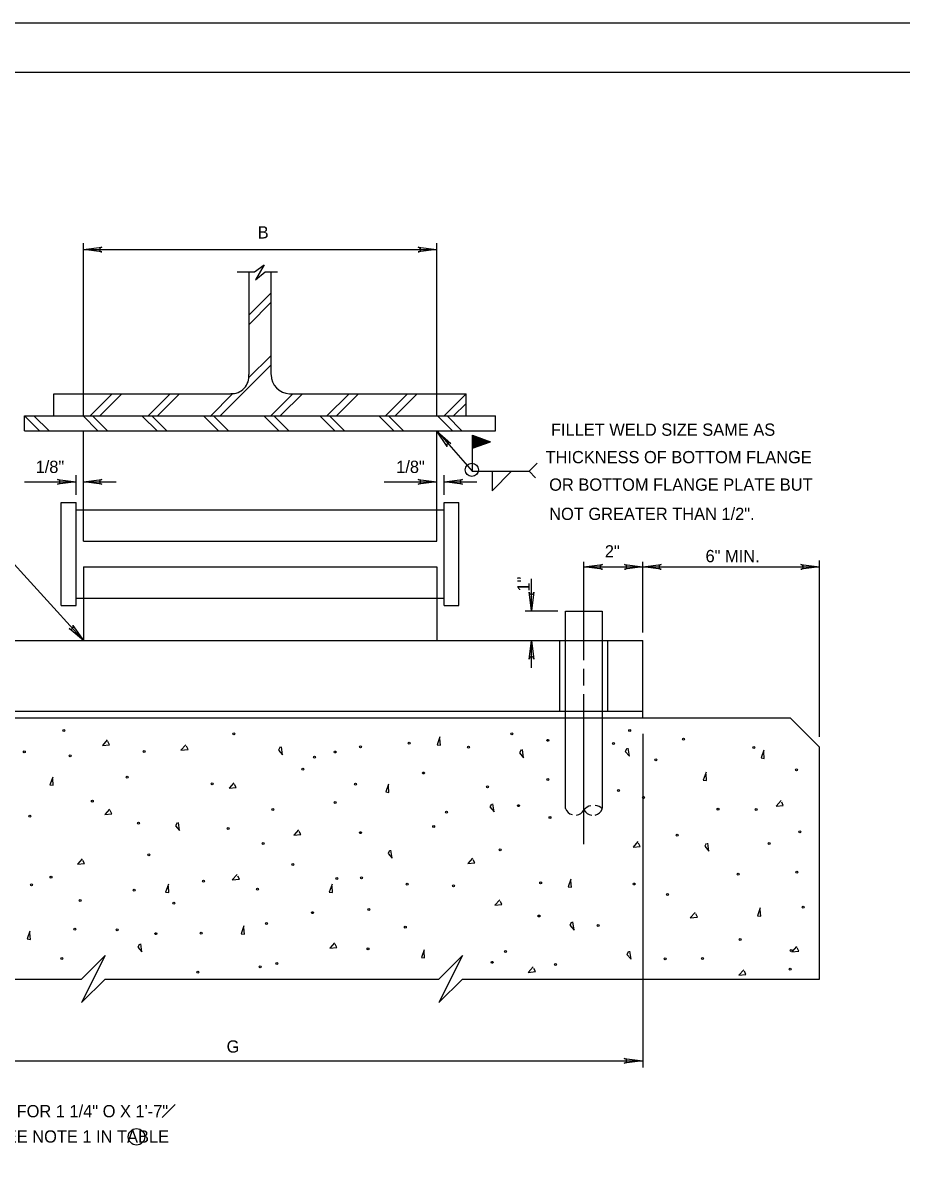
# Model space of a CAD drawing. Extents: x 0 to 34, y 0 to 22.
# Drawn here: x 14.77 to 23.72, y 10.24 to 22 of the extents above; entities that cross this region are included whole.
import ezdxf

# ---------------------------------------------------------------- set-up
doc = ezdxf.new("R2010")
doc.units = 0
for name, color, linetype in [('Level 1', 7, 'Continuous'), ('SH_Border', 7, 'Continuous'), ('SH_Cut_Line', 7, 'Continuous'), ('ST_Details', 7, 'Continuous'), ('ST_Text', 7, 'Continuous')]:
    doc.layers.add(name, color=color, linetype=linetype)

# ---------------------------------------------------------------- blocks, each defined once
blk = doc.blocks.new('ARR1')
at = {"layer": 'Level 1'}
for p, q in [((-1, 0.125), (0, 0)), ((0, 0), (-1, -0.125))]:
    blk.add_line(p, q, dxfattribs=at)
blk.add_arc((-1, 0), 0.125, 270, 90, dxfattribs=at)

msp = doc.modelspace()

# ---------------------------------------------------------------- linework, layer by layer
at = {"layer": 'SH_Border'}
msp.add_lwpolyline([(2, 21.5), (33.5, 21.5), (33.5, 0.5), (2, 0.5)], close=True, dxfattribs=at)
at = {"layer": 'SH_Cut_Line'}
msp.add_lwpolyline([(0, 0), (34, 0), (34, 22), (0, 22)], close=True, dxfattribs=at)
at = {"layer": 'ST_Details'}
for p, q in [((15.382, 17.997), (15.382, 19.759)), ((18.982, 17.997), (18.982, 19.759)), ((15.382, 19.692), (18.981, 19.692)), ((16.948, 19.467), (17.127, 19.467)), ((17.07, 18.418), (17.07, 19.467)), ((17.234, 19.467), (17.361, 19.467)), ((17.294, 18.418), (17.294, 19.467)), ((17.069, 19.025), (17.295, 19.251)), ((17.07, 18.929), (17.296, 19.155)), ((17.065, 18.385), (17.291, 18.611)), ((16.775, 17.997), (17.292, 18.514)), ((15.451, 17.998), (15.676, 18.223)), ((16.672, 17.992), (16.905, 18.225)), ((15.082, 17.997), (15.082, 18.222)), ((15.082, 18.222), (16.882, 18.222)), ((15.548, 17.997), (15.772, 18.221)), ((16.04, 17.996), (16.266, 18.222)), ((16.138, 17.997), (16.362, 18.221)), ((17.291, 17.998), (17.512, 18.219)), ((17.391, 18), (17.613, 18.222)), ((17.482, 18.222), (19.281, 18.222)), ((17.864, 17.997), (18.085, 18.219)), ((17.962, 17.998), (18.186, 18.222)), ((18.461, 17.998), (18.682, 18.219)), ((18.557, 17.997), (18.782, 18.222)), ((19.057, 17.999), (19.277, 18.219)), ((19.154, 17.998), (19.278, 18.122)), ((19.282, 17.997), (19.282, 18.222)), ((14.782, 17.997), (19.582, 17.997)), ((14.782, 17.847), (14.782, 17.997)), ((14.782, 17.997), (14.93, 17.849)), ((14.882, 17.994), (15.029, 17.848)), ((15.378, 17.997), (15.527, 17.848)), ((15.478, 17.995), (15.624, 17.849)), ((15.985, 17.993), (16.134, 17.844)), ((16.079, 17.997), (16.232, 17.844)), ((16.613, 17.993), (16.759, 17.847)), ((16.707, 17.997), (16.856, 17.848)), ((17.228, 17.993), (17.374, 17.847)), ((17.322, 17.997), (17.471, 17.848)), ((17.798, 17.993), (17.943, 17.847)), ((17.891, 17.997), (18.041, 17.847)), ((18.399, 17.993), (18.543, 17.848)), ((18.492, 17.997), (18.642, 17.847)), ((18.99, 17.997), (19.143, 17.844)), ((19.088, 17.998), (19.239, 17.847)), ((19.582, 17.847), (19.582, 17.997)), ((14.782, 17.847), (19.582, 17.847)), ((15.382, 16.722), (15.382, 17.846)), ((18.982, 16.722), (18.982, 17.846)), ((19.348, 17.433), (19.348, 17.802)), ((19.348, 17.802), (19.531, 17.735)), ((19.348, 17.798), (19.531, 17.735)), ((19.348, 17.795), (19.531, 17.735)), ((19.348, 17.791), (19.531, 17.735)), ((19.348, 17.788), (19.531, 17.735)), ((19.348, 17.784), (19.531, 17.735)), ((19.348, 17.781), (19.531, 17.735)), ((19.348, 17.777), (19.531, 17.735)), ((19.348, 17.774), (19.531, 17.735)), ((19.348, 17.771), (19.531, 17.735)), ((19.348, 17.768), (19.531, 17.735)), ((19.348, 17.764), (19.531, 17.735)), ((19.348, 17.761), (19.531, 17.735)), ((19.348, 17.758), (19.531, 17.735)), ((19.348, 17.755), (19.531, 17.735)), ((19.348, 17.751), (19.531, 17.735)), ((19.348, 17.748), (19.531, 17.735)), ((19.348, 17.745), (19.531, 17.735)), ((19.348, 17.742), (19.531, 17.735)), ((19.348, 17.738), (19.531, 17.735)), ((19.348, 17.668), (19.531, 17.735)), ((19.348, 17.672), (19.531, 17.735)), ((19.348, 17.676), (19.531, 17.735)), ((19.348, 17.679), (19.531, 17.735)), ((19.348, 17.683), (19.531, 17.735)), ((19.348, 17.686), (19.531, 17.735)), ((19.348, 17.69), (19.531, 17.735)), ((19.348, 17.693), (19.531, 17.735)), ((19.348, 17.696), (19.531, 17.735)), ((19.348, 17.7), (19.531, 17.735)), ((19.348, 17.703), (19.531, 17.735)), ((19.348, 17.706), (19.531, 17.735)), ((19.348, 17.709), (19.531, 17.735)), ((19.348, 17.713), (19.531, 17.735)), ((19.348, 17.716), (19.531, 17.735)), ((19.348, 17.719), (19.531, 17.735)), ((19.348, 17.722), (19.531, 17.735)), ((19.348, 17.726), (19.531, 17.735)), ((19.348, 17.729), (19.531, 17.735)), ((19.348, 17.732), (19.531, 17.735)), ((19.348, 17.735), (19.531, 17.735)), ((19.343, 17.433), (19.834, 17.433)), ((19.547, 17.235), (19.745, 17.434)), ((19.547, 17.433), (19.547, 17.235)), ((19.834, 17.433), (19.923, 17.433)), ((19.923, 17.433), (20.006, 17.517)), ((19.923, 17.435), (19.99, 17.368)), ((15.382, 15.709), (13.881, 17.358)), ((14.782, 17.326), (15.307, 17.326)), ((15.307, 17.192), (15.307, 17.392)), ((15.382, 17.326), (15.715, 17.326)), ((18.448, 17.326), (18.982, 17.326)), ((19.057, 17.192), (19.057, 17.392)), ((19.057, 17.326), (19.39, 17.326)), ((15.157, 16.066), (15.157, 17.115)), ((15.157, 17.115), (15.307, 17.115)), ((15.307, 16.066), (15.307, 17.115)), ((19.057, 16.066), (19.057, 17.115)), ((19.057, 17.115), (19.207, 17.115)), ((19.207, 16.066), (19.207, 17.115)), ((15.307, 17.039), (19.057, 17.039)), ((15.382, 16.722), (18.982, 16.722)), ((20.482, 15.508), (20.482, 16.511)), ((21.082, 15.792), (21.082, 16.511)), ((22.882, 14.726), (22.882, 16.525)), ((15.382, 16.459), (18.982, 16.459)), ((15.382, 16.459), (15.382, 15.709)), ((18.982, 16.459), (18.982, 15.709)), ((20.482, 16.459), (21.082, 16.459)), ((21.082, 16.459), (22.881, 16.459)), ((19.948, 16.014), (19.948, 16.339)), ((15.307, 16.141), (19.057, 16.141)), ((15.157, 16.066), (15.307, 16.066)), ((19.057, 16.066), (19.207, 16.066)), ((20.215, 16.009), (19.882, 16.009)), ((20.295, 15.709), (20.295, 16.009)), ((20.295, 16.009), (20.669, 16.009)), ((20.67, 15.709), (20.67, 16.009)), ((13.282, 15.709), (21.082, 15.709)), ((19.948, 15.431), (19.948, 15.707)), ((20.238, 14.993), (20.238, 15.713)), ((20.295, 13.997), (20.295, 15.709)), ((20.67, 13.997), (20.67, 15.709)), ((20.726, 14.989), (20.726, 15.709)), ((21.082, 14.922), (21.082, 15.709)), ((20.482, 15.251), (20.482, 15.419)), ((20.482, 13.634), (20.482, 15.162)), ((13.282, 14.989), (21.082, 14.989)), ((12.682, 14.922), (22.582, 14.922)), ((22.582, 14.922), (22.882, 14.621)), ((21.082, 14.759), (21.082, 11.359)), ((22.882, 12.259), (22.882, 14.622)), ((12.613, 12.259), (15.364, 12.259)), ((15.604, 12.259), (19.003, 12.259)), ((19.243, 12.259), (22.882, 12.259)), ((13.282, 11.426), (21.081, 11.426))]:
    msp.add_line(p, q, dxfattribs=at)
for points in [[(17.127, 19.467), (17.225, 19.537), (17.134, 19.384), (17.234, 19.467)], [(19.015, 14.726), (18.987, 14.646), (19.02, 14.642), (19.015, 14.707)], [(15.624, 14.696), (15.575, 14.639), (15.648, 14.646), (15.631, 14.679)], [(16.425, 14.647), (16.376, 14.591), (16.449, 14.598), (16.432, 14.631)], [(17.387, 14.624), (17.37, 14.593), (17.412, 14.544), (17.401, 14.626)], [(19.841, 14.595), (19.824, 14.565), (19.867, 14.515), (19.855, 14.597)], [(20.92, 14.609), (20.903, 14.579), (20.945, 14.53), (20.934, 14.612)], [(22.315, 14.592), (22.287, 14.513), (22.32, 14.508), (22.315, 14.574)], [(21.726, 14.367), (21.698, 14.287), (21.731, 14.283), (21.726, 14.348)], [(15.069, 14.318), (15.041, 14.239), (15.074, 14.234), (15.069, 14.299)], [(16.915, 14.259), (16.866, 14.203), (16.938, 14.21), (16.922, 14.243)], [(18.491, 14.246), (18.463, 14.167), (18.495, 14.162), (18.491, 14.228)], [(15.648, 13.992), (15.599, 13.936), (15.672, 13.943), (15.655, 13.976)], [(19.541, 14.043), (19.524, 14.013), (19.566, 13.963), (19.555, 14.045)], [(22.49, 14.078), (22.441, 14.021), (22.513, 14.028), (22.497, 14.061)], [(16.337, 13.851), (16.32, 13.821), (16.362, 13.772), (16.351, 13.854)], [(17.575, 13.78), (17.526, 13.724), (17.599, 13.731), (17.582, 13.764)], [(21.031, 13.66), (20.982, 13.604), (21.054, 13.611), (21.038, 13.644)], [(21.729, 13.642), (21.713, 13.612), (21.755, 13.563), (21.743, 13.645)], [(18.502, 13.571), (18.486, 13.54), (18.528, 13.491), (18.516, 13.573)], [(15.37, 13.485), (15.321, 13.429), (15.393, 13.436), (15.377, 13.469)], [(19.348, 13.492), (19.299, 13.436), (19.372, 13.443), (19.355, 13.476)], [(16.948, 13.326), (16.899, 13.269), (16.972, 13.276), (16.955, 13.309)], [(16.248, 13.226), (16.22, 13.146), (16.253, 13.142), (16.248, 13.207)], [(17.915, 13.226), (17.887, 13.146), (17.92, 13.142), (17.915, 13.207)], [(20.35, 13.279), (20.322, 13.2), (20.355, 13.195), (20.35, 13.261)], [(19.624, 13.068), (19.575, 13.011), (19.647, 13.018), (19.631, 13.051)], [(21.615, 12.939), (21.566, 12.883), (21.638, 12.89), (21.622, 12.923)], [(22.278, 12.985), (22.25, 12.905), (22.283, 12.901), (22.278, 12.966)], [(20.356, 12.839), (20.339, 12.808), (20.382, 12.759), (20.37, 12.841)], [(14.837, 12.747), (14.809, 12.668), (14.842, 12.663), (14.837, 12.729)], [(17.017, 12.802), (16.989, 12.722), (17.022, 12.718), (17.017, 12.783)], [(15.953, 12.615), (15.937, 12.585), (15.979, 12.536), (15.967, 12.618)], [(17.941, 12.63), (17.892, 12.574), (17.965, 12.581), (17.948, 12.614)], [(22.648, 12.592), (22.599, 12.536), (22.672, 12.543), (22.655, 12.576)], [(15.364, 12.259), (15.604, 12.499), (15.364, 12.019), (15.604, 12.259)], [(18.854, 12.559), (18.826, 12.479), (18.859, 12.475), (18.854, 12.54)], [(19.003, 12.259), (19.243, 12.499), (19.003, 12.019), (19.243, 12.259)], [(20.937, 12.541), (20.92, 12.511), (20.962, 12.461), (20.951, 12.543)], [(19.964, 12.384), (19.915, 12.328), (19.987, 12.335), (19.971, 12.368)], [(22.11, 12.355), (22.061, 12.299), (22.133, 12.306), (22.117, 12.339)]]:
    msp.add_lwpolyline(points, dxfattribs=at)
for centre, radius in [((19.34, 17.448), 0.0677), ((15.182, 14.792), 0.00994), ((16.915, 14.759), 0.00994), ((19.748, 14.759), 0.00994), ((20.115, 14.692), 0.00994), ((20.948, 14.792), 0.00994), ((21.495, 14.704), 0.00994), ((14.78, 14.575), 0.00994), ((16.002, 14.578), 0.00994), ((17.947, 14.573), 0.00994), ((18.205, 14.627), 0.00994), ((18.7, 14.664), 0.00994), ((19.306, 14.621), 0.00994), ((20.782, 14.659), 0.00994), ((22.213, 14.618), 0.00994), ((15.247, 14.535), 0.00994), ((17.738, 14.521), 0.00994), ((21.215, 14.492), 0.00994), ((17.618, 14.398), 0.00994), ((18.848, 14.359), 0.00994), ((22.648, 14.392), 0.00994), ((15.827, 14.318), 0.00994), ((16.694, 14.249), 0.00994), ((18.153, 14.246), 0.00994), ((19.498, 14.218), 0.00994), ((20.115, 14.292), 0.00994), ((20.834, 14.181), 0.00994), ((21.088, 14.109), 0.00994), ((15.473, 14.072), 0.00994), ((17.312, 13.986), 0.00994), ((17.948, 14.059), 0.00994), ((19.815, 14.026), 0.00994), ((21.848, 13.992), 0.00994), ((22.236, 13.986), 0.00994), ((14.837, 13.92), 0.00994), ((19.082, 13.959), 0.00994), ((20.136, 13.906), 0.00994), ((15.942, 13.849), 0.00994), ((16.857, 13.794), 0.00994), ((18.205, 13.751), 0.00994), ((18.951, 13.814), 0.00994), ((22.682, 13.759), 0.00994), ((17.215, 13.64), 0.00994), ((21.432, 13.726), 0.00994), ((22.37, 13.64), 0.00994), ((16.048, 13.526), 0.00994), ((19.629, 13.577), 0.00994), ((17.515, 13.426), 0.00994), ((15.052, 13.299), 0.00994), ((17.964, 13.285), 0.00994), ((18.215, 13.292), 0.00994), ((22.052, 13.328), 0.00994), ((22.65, 13.348), 0.00994), ((14.852, 13.219), 0.00994), ((15.899, 13.165), 0.00994), ((16.605, 13.257), 0.00994), ((17.155, 13.176), 0.00994), ((18.682, 13.226), 0.00994), ((19.154, 13.208), 0.00994), ((20.041, 13.239), 0.00994), ((20.994, 13.228), 0.00994), ((15.348, 13.059), 0.00994), ((21.334, 13.122), 0.00994), ((16.302, 13.033), 0.00994), ((17.715, 12.936), 0.00994), ((18.29, 12.968), 0.00994), ((22.715, 12.992), 0.00994), ((17.248, 12.826), 0.00994), ((20.024, 12.902), 0.00994), ((15.295, 12.767), 0.00994), ((15.727, 12.762), 0.00994), ((16.119, 12.722), 0.00994), ((16.582, 12.726), 0.00994), ((18.662, 12.787), 0.00994), ((20.628, 12.805), 0.00994), ((22.075, 12.664), 0.00994), ((15.161, 12.47), 0.00994), ((18.282, 12.567), 0.00994), ((19.684, 12.539), 0.00994), ((21.309, 12.467), 0.00994), ((21.689, 12.47), 0.00994), ((22.593, 12.55), 0.00994), ((17.183, 12.384), 0.00994), ((17.352, 12.418), 0.00994), ((19.546, 12.43), 0.00994), ((20.193, 12.407), 0.00994), ((22.582, 12.359), 0.00994), ((16.548, 12.33), 0.00994)]:
    msp.add_circle(centre, radius, dxfattribs=at)
for centre, radius, start, end in [((16.891, 18.402), 0.178, 267.3263, 5.4779), ((17.491, 18.418), 0.196, 180.1375, 267.4672), ((20.392, 14.035), 0.105, 201.491, 252.6342), ((20.581, 13.899), 0.13, 102.0668, 139.752), ((20.573, 14.03), 0.102, 282.294, 339.5974), ((20.581, 13.899), 0.13, 47.1599, 82.5382), ((20.392, 14.035), 0.105, 277.9272, 329.5557), ((20.573, 14.03), 0.102, 207.5553, 263.2729)]:
    msp.add_arc(centre, radius, start, end, dxfattribs=at)
at = {"layer": 'ST_Text'}
for p, q in [((18.986, 17.843), (19.343, 17.433)), ((16.185, 10.849), (16.318, 10.982))]:
    msp.add_line(p, q, dxfattribs=at)
msp.add_circle((15.923, 10.652), 0.0833, dxfattribs=at)

# ---------------------------------------------------------------- block references
for p, xscale, yscale, rotation in [((15.382, 19.692), 0.1875, 0.1875, 180), ((18.984, 17.841), 0.18750000000000008, 0.1875000000000001, 131.06435293415643), ((15.382, 17.326), 0.1875, 0.1875, 180), ((19.057, 17.326), 0.1875, 0.1875, 180), ((20.482, 16.459), 0.1875, 0.1875, 180), ((21.082, 16.459), 0.1875, 0.1875, 180), ((19.948, 16.014), 0.1875, 0.1875, -90), ((15.382, 15.709), 0.1875, 0.1875, -47.696348502448465), ((19.948, 15.707), 0.1875, 0.1875, 90)]:
    msp.add_blockref('ARR1', p, dxfattribs=dict(at, xscale=xscale, yscale=yscale, rotation=rotation))
at = {"layer": 'ST_Text', "xscale": 0.1875, "yscale": 0.1875}
for p in [(18.981, 19.692), (15.307, 17.326), (18.982, 17.326), (21.082, 16.459), (22.881, 16.459), (21.081, 11.426)]:
    msp.add_blockref('ARR1', p, dxfattribs=at)

# ---------------------------------------------------------------- texts
at = {"layer": 'ST_Text'}
for s, p in [('B', (17.158, 19.805)), ('FILLET WELD SIZE SAME AS', (20.146, 17.795)), ('THICKNESS OF BOTTOM FLANGE', (20.091, 17.515)), ('1/8"', (14.895, 17.416)), ('1/8"', (18.569, 17.416)), ('OR BOTTOM FLANGE PLATE BUT', (20.128, 17.235)), ('NOT GREATER THAN 1/2".', (20.128, 16.937)), ('2"', (20.695, 16.555)), ('6" MIN.', (21.721, 16.507)), ('G', (16.841, 11.51)), ('2 - 1 5/8" O HOLES FOR 1 1/4" O X 1\'-7" ', (13.193, 10.851)), ('ANCHOR RODS SEE NOTE 1 IN TABLE', (13.18, 10.593))]:
    msp.add_text(s, height=0.125, dxfattribs=at).set_placement(p)
msp.add_text('1"', height=0.125, rotation=90, dxfattribs=at).set_placement((19.928, 16.207))

doc.saveas('drawing.dxf')
